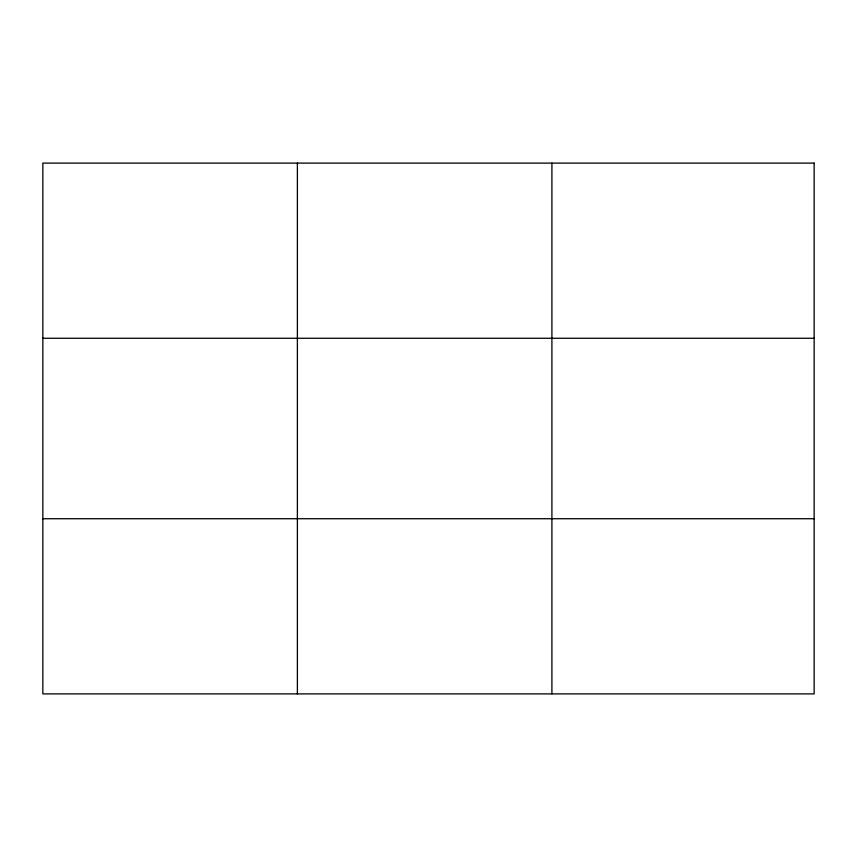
<?xml version="1.0" encoding="UTF-8"?>
<svg xmlns="http://www.w3.org/2000/svg" width="857" height="857" viewBox="0 0 857 857"><rect width="100%" height="100%" fill="white"/><g stroke="black" fill="none" stroke-linecap="round" stroke-linejoin="round"><path stroke-width="1.29" d="M297.379 693.891L297.379 163.109M551.908 693.891L551.908 163.109M42.85 338.269L814.15 338.269M42.85 518.731L814.15 518.731M814.15 163.109L814.15 693.891L42.85 693.891L42.85 163.109L814.15 163.109"/></g></svg>
